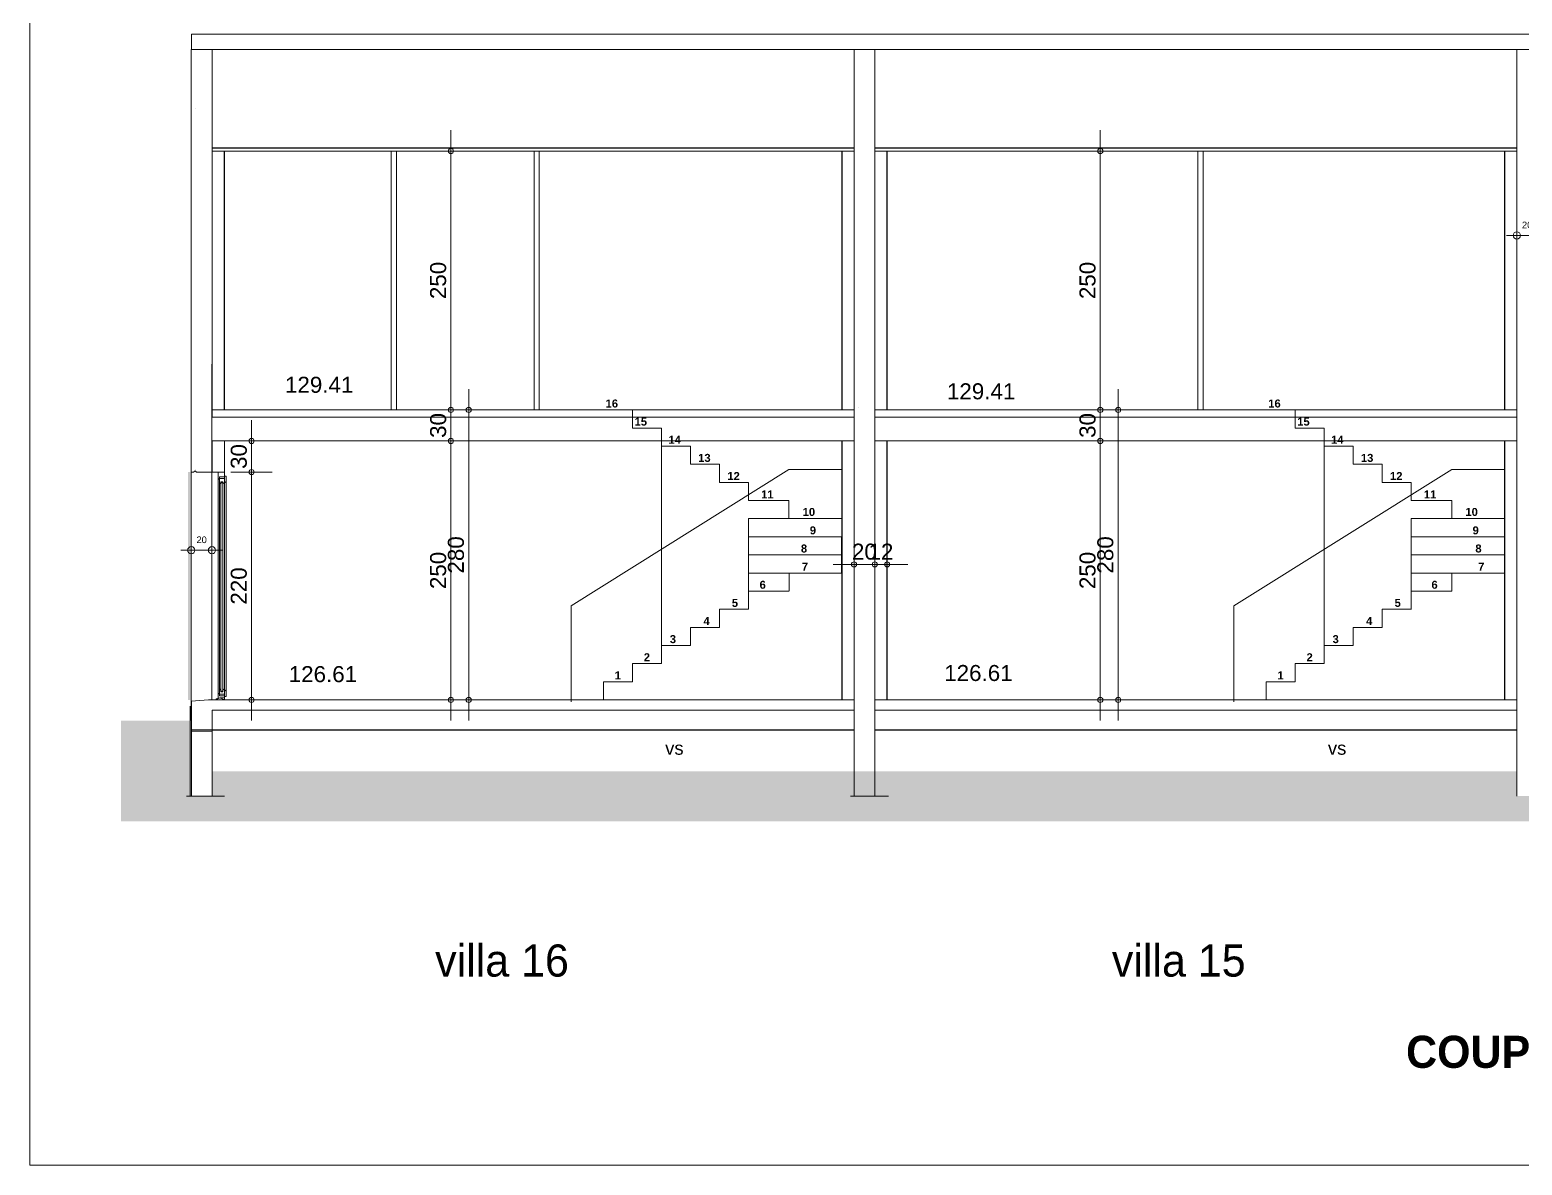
# Model space of a CAD drawing. Header units: metres. Extents: x -30.4 to 29.6, y -50.6 to 0.4.
# Drawn here: x -30.4 to -15.99, y -50.63 to -39.67 of the extents above; entities that cross this region are included whole.
import ezdxf
from ezdxf.enums import TextEntityAlignment as Align
from ezdxf.lldxf.tags import DXFTag

# ---------------------------------------------------------------- set-up
doc = ezdxf.new("R2010")
doc.units = ezdxf.units.M
doc.header["$MEASUREMENT"] = 0
for name, color, linetype in [('Calque commun', 7, 'Continuous'), ('Cotations', 7, 'Continuous'), ('Textes', 7, 'Continuous')]:
    doc.layers.add(name, color=color, linetype=linetype)
doc.styles.add('Arial10', font='arial.ttf', dxfattribs={"height": 0.154626})
doc.styles.add('Arial11', font='arial.ttf', dxfattribs={"height": 0.127566})
doc.styles.add('Arial12', font='arialbd.ttf', dxfattribs={"height": 0.077267})
doc.styles.add('Arial13', font='arial.ttf', dxfattribs={"height": 0.064})
doc.styles.add('Arial14', font='arial.ttf', dxfattribs={"height": 0.154626})
doc.styles.add('Century Gothic12', font='GOTHIC.TTF', dxfattribs={"height": 0.310302})
doc.styles.add('Century Gothic3', font='GOTHICB.TTF', dxfattribs={"height": 0.31023})
tags = doc.linetypes.add('HIDDEN', pattern=[0.375, 0.25, -0.125]).pattern_tags.tags
tags[6:7] = [DXFTag(74, 4), DXFTag(75, 0), DXFTag(340, '0'), DXFTag(46, 1.0), DXFTag(50, 0.0), DXFTag(44, 0.0), DXFTag(45, 0.0)]
tags[4:5] = [DXFTag(74, 4), DXFTag(75, 0), DXFTag(340, '0'), DXFTag(46, 1.0), DXFTag(50, 0.0), DXFTag(44, 0.0), DXFTag(45, 0.0)]
tags = doc.linetypes.add('HIDDENX2', pattern=[0.75, 0.5, -0.25]).pattern_tags.tags
tags[6:7] = [DXFTag(74, 4), DXFTag(75, 0), DXFTag(340, '0'), DXFTag(46, 1.0), DXFTag(50, 0.0), DXFTag(44, 0.0), DXFTag(45, 0.0)]
tags[4:5] = [DXFTag(74, 4), DXFTag(75, 0), DXFTag(340, '0'), DXFTag(46, 1.0), DXFTag(50, 0.0), DXFTag(44, 0.0), DXFTag(45, 0.0)]

# ---------------------------------------------------------------- blocks, each defined once
blk = doc.blocks.new('new321')
at = {"layer": 'Cotations', "color": 14, "linetype": 'Continuous', "lineweight": 9}
blk.add_arc((0, 0), 0.5, 0, 359.9994, dxfattribs=at)
blk = doc.blocks.new('new322')
at = {"layer": 'Cotations', "color": 14, "linetype": 'Continuous', "lineweight": 9}
blk.add_arc((0, 0), 0.5, 0, 359.9994, dxfattribs=at)
blk = doc.blocks.new('DimLine42252')
at = {"layer": 'Cotations', "color": 14, "linetype": 'Continuous', "lineweight": 9}
for p, q in [((-20.061, -40.835), (-20.061, -40.635)), ((-19.861, -40.835), (-20.261, -40.835)), ((-20.061, -43.335), (-20.061, -40.835)), ((-19.861, -43.335), (-20.261, -43.335)), ((-20.061, -43.335), (-20.061, -43.535))]:
    blk.add_line(p, q, dxfattribs=at)
at = {"layer": 'Cotations', "color": 14, "linetype": 'Continuous', "lineweight": 9, "xscale": 0.05000000074505806, "yscale": 0.05000000074505806, "zscale": 0.05000000074505806}
for name, p, rotation in [('new322', (-20.061, -40.835), -90.00000000000001), ('new321', (-20.061, -43.335), 90)]:
    blk.add_blockref(name, p, dxfattribs=dict(at, rotation=rotation))
at = {"layer": 'Cotations', "color": 7, "linetype": 'Continuous', "lineweight": 9, "style": 'Arial10'}
blk.add_text('250', height=0.1546, rotation=90, dxfattribs=at).set_placement((-20.061, -42.085), align=Align.BOTTOM_CENTER)
blk = doc.blocks.new('new323')
at = {"layer": 'Cotations', "color": 14, "linetype": 'Continuous', "lineweight": 9}
blk.add_arc((0, 0), 0.5, 0, 359.9994, dxfattribs=at)
blk = doc.blocks.new('new324')
at = {"layer": 'Cotations', "color": 14, "linetype": 'Continuous', "lineweight": 9}
blk.add_arc((0, 0), 0.5, 0, 359.9994, dxfattribs=at)
blk = doc.blocks.new('DimLine42258')
at = {"layer": 'Cotations', "color": 14, "linetype": 'Continuous', "lineweight": 9}
for p, q in [((-20.061, -43.335), (-20.061, -43.135)), ((-19.861, -43.335), (-20.261, -43.335)), ((-20.061, -43.635), (-20.061, -43.335)), ((-19.861, -43.635), (-20.261, -43.635)), ((-20.061, -43.635), (-20.061, -43.835))]:
    blk.add_line(p, q, dxfattribs=at)
at = {"layer": 'Cotations', "color": 14, "linetype": 'Continuous', "lineweight": 9, "xscale": 0.05000000074505806, "yscale": 0.05000000074505806, "zscale": 0.05000000074505806}
for name, p, rotation in [('new324', (-20.061, -43.335), -90.00000000000001), ('new323', (-20.061, -43.635), 90)]:
    blk.add_blockref(name, p, dxfattribs=dict(at, rotation=rotation))
at = {"layer": 'Cotations', "color": 7, "linetype": 'Continuous', "lineweight": 9, "style": 'Arial10'}
blk.add_text('30', height=0.1546, rotation=90, dxfattribs=at).set_placement((-20.061, -43.485), align=Align.BOTTOM_CENTER)
blk = doc.blocks.new('new325')
at = {"layer": 'Cotations', "color": 14, "linetype": 'Continuous', "lineweight": 9}
blk.add_arc((0, 0), 0.5, 0, 359.9994, dxfattribs=at)
blk = doc.blocks.new('new326')
at = {"layer": 'Cotations', "color": 14, "linetype": 'Continuous', "lineweight": 9}
blk.add_arc((0, 0), 0.5, 0, 359.9994, dxfattribs=at)
blk = doc.blocks.new('DimLine42264')
at = {"layer": 'Cotations', "color": 14, "linetype": 'Continuous', "lineweight": 9}
for p, q in [((-20.061, -43.635), (-20.061, -43.435)), ((-19.861, -43.635), (-20.261, -43.635)), ((-20.061, -46.135), (-20.061, -43.635)), ((-19.861, -46.135), (-20.261, -46.135)), ((-20.061, -46.135), (-20.061, -46.335))]:
    blk.add_line(p, q, dxfattribs=at)
at = {"layer": 'Cotations', "color": 14, "linetype": 'Continuous', "lineweight": 9, "xscale": 0.05000000074505806, "yscale": 0.05000000074505806, "zscale": 0.05000000074505806}
for name, p, rotation in [('new326', (-20.061, -43.635), -90.00000000000001), ('new325', (-20.061, -46.135), 90)]:
    blk.add_blockref(name, p, dxfattribs=dict(at, rotation=rotation))
at = {"layer": 'Cotations', "color": 7, "linetype": 'Continuous', "lineweight": 9, "style": 'Arial10'}
blk.add_text('250', height=0.1546, rotation=90, dxfattribs=at).set_placement((-20.061, -44.885), align=Align.BOTTOM_CENTER)
blk = doc.blocks.new('new327')
at = {"layer": 'Cotations', "color": 14, "linetype": 'Continuous', "lineweight": 9}
blk.add_arc((0, 0), 0.5, 0, 359.9994, dxfattribs=at)
blk = doc.blocks.new('new328')
at = {"layer": 'Cotations', "color": 14, "linetype": 'Continuous', "lineweight": 9}
blk.add_arc((0, 0), 0.5, 0, 359.9994, dxfattribs=at)
blk = doc.blocks.new('DimLine42270')
at = {"layer": 'Cotations', "color": 14, "linetype": 'Continuous', "lineweight": 9}
for p, q in [((-22.239, -44.627), (-22.239, -45.027)), ((-22.119, -44.627), (-22.119, -45.027)), ((-22.239, -44.827), (-22.439, -44.827)), ((-22.239, -44.827), (-22.119, -44.827)), ((-22.119, -44.827), (-21.919, -44.827))]:
    blk.add_line(p, q, dxfattribs=at)
at = {"layer": 'Cotations', "color": 14, "linetype": 'Continuous', "lineweight": 9, "xscale": 0.05000000074505806, "yscale": 0.05000000074505806, "zscale": 0.05000000074505806}
blk.add_blockref('new327', (-22.239, -44.827), dxfattribs=at)
at = {"layer": 'Cotations', "color": 14, "linetype": 'Continuous', "lineweight": 9, "xscale": 0.05000000074505806, "yscale": 0.05000000074505806, "zscale": 0.05000000074505806, "rotation": 180}
blk.add_blockref('new328', (-22.119, -44.827), dxfattribs=at)
at = {"layer": 'Cotations', "color": 7, "linetype": 'Continuous', "lineweight": 9, "style": 'Arial10'}
blk.add_text('12', height=0.1546, dxfattribs=at).set_placement((-22.179, -44.827), align=Align.BOTTOM_CENTER)
blk = doc.blocks.new('new329')
at = {"layer": 'Cotations', "color": 14, "linetype": 'Continuous', "lineweight": 9}
blk.add_arc((0, 0), 0.5, 0, 359.9994, dxfattribs=at)
blk = doc.blocks.new('new330')
at = {"layer": 'Cotations', "color": 14, "linetype": 'Continuous', "lineweight": 9}
blk.add_arc((0, 0), 0.5, 0, 359.9994, dxfattribs=at)
blk = doc.blocks.new('DimLine42276')
at = {"layer": 'Cotations', "color": 14, "linetype": 'Continuous', "lineweight": 9}
for p, q in [((-22.439, -44.627), (-22.439, -45.027)), ((-22.239, -44.627), (-22.239, -45.027)), ((-22.439, -44.827), (-22.639, -44.827)), ((-22.439, -44.827), (-22.239, -44.827)), ((-22.239, -44.827), (-22.039, -44.827))]:
    blk.add_line(p, q, dxfattribs=at)
at = {"layer": 'Cotations', "color": 14, "linetype": 'Continuous', "lineweight": 9, "xscale": 0.05000000074505806, "yscale": 0.05000000074505806, "zscale": 0.05000000074505806}
blk.add_blockref('new329', (-22.439, -44.827), dxfattribs=at)
at = {"layer": 'Cotations', "color": 14, "linetype": 'Continuous', "lineweight": 9, "xscale": 0.05000000074505806, "yscale": 0.05000000074505806, "zscale": 0.05000000074505806, "rotation": 180}
blk.add_blockref('new330', (-22.239, -44.827), dxfattribs=at)
at = {"layer": 'Cotations', "color": 7, "linetype": 'Continuous', "lineweight": 9, "style": 'Arial10'}
blk.add_text('20', height=0.1546, dxfattribs=at).set_placement((-22.339, -44.827), align=Align.BOTTOM_CENTER)
blk = doc.blocks.new('new341')
at = {"layer": 'Cotations', "color": 14, "linetype": 'Continuous', "lineweight": 9}
blk.add_arc((0, 0), 0.5, 0, 359.9994, dxfattribs=at)
blk = doc.blocks.new('new342')
at = {"layer": 'Cotations', "color": 14, "linetype": 'Continuous', "lineweight": 9}
blk.add_arc((0, 0), 0.5, 0, 359.9994, dxfattribs=at)
blk = doc.blocks.new('DimLine42346')
at = {"layer": 'Cotations', "color": 14, "linetype": 'Continuous', "lineweight": 9}
for p, q in [((-19.888, -43.335), (-19.888, -43.135)), ((-19.688, -43.335), (-20.088, -43.335)), ((-19.888, -46.135), (-19.888, -43.335)), ((-19.688, -46.135), (-20.088, -46.135)), ((-19.888, -46.135), (-19.888, -46.335))]:
    blk.add_line(p, q, dxfattribs=at)
at = {"layer": 'Cotations', "color": 14, "linetype": 'Continuous', "lineweight": 9, "xscale": 0.05000000074505806, "yscale": 0.05000000074505806, "zscale": 0.05000000074505806}
for name, p, rotation in [('new342', (-19.888, -43.335), -90.00000000000001), ('new341', (-19.888, -46.135), 90)]:
    blk.add_blockref(name, p, dxfattribs=dict(at, rotation=rotation))
at = {"layer": 'Cotations', "color": 7, "linetype": 'Continuous', "lineweight": 9, "style": 'Arial10'}
blk.add_text('280', height=0.1546, rotation=90, dxfattribs=at).set_placement((-19.889, -44.735), align=Align.BOTTOM_CENTER)
blk = doc.blocks.new('new349')
at = {"layer": 'Cotations', "color": 14, "linetype": 'Continuous', "lineweight": 9}
blk.add_arc((0, 0), 0.5, 0, 359.9994, dxfattribs=at)
blk = doc.blocks.new('new350')
at = {"layer": 'Cotations', "color": 14, "linetype": 'Continuous', "lineweight": 9}
blk.add_arc((0, 0), 0.5, 0, 359.9994, dxfattribs=at)
blk = doc.blocks.new('DimLine42966')
at = {"layer": 'Cotations', "color": 14, "linetype": 'Continuous', "lineweight": 9}
for p, q in [((-26.332, -40.835), (-26.332, -40.635)), ((-26.132, -40.835), (-26.532, -40.835)), ((-26.332, -43.335), (-26.332, -40.835)), ((-26.132, -43.335), (-26.532, -43.335)), ((-26.332, -43.335), (-26.332, -43.535))]:
    blk.add_line(p, q, dxfattribs=at)
at = {"layer": 'Cotations', "color": 14, "linetype": 'Continuous', "lineweight": 9, "xscale": 0.05000000074505806, "yscale": 0.05000000074505806, "zscale": 0.05000000074505806}
for name, p, rotation in [('new350', (-26.332, -40.835), -90.00000000000001), ('new349', (-26.332, -43.335), 90)]:
    blk.add_blockref(name, p, dxfattribs=dict(at, rotation=rotation))
at = {"layer": 'Cotations', "color": 7, "linetype": 'Continuous', "lineweight": 9, "style": 'Arial10'}
blk.add_text('250', height=0.1546, rotation=90, dxfattribs=at).set_placement((-26.332, -42.085), align=Align.BOTTOM_CENTER)
blk = doc.blocks.new('new351')
at = {"layer": 'Cotations', "color": 14, "linetype": 'Continuous', "lineweight": 9}
blk.add_arc((0, 0), 0.5, 0, 359.9994, dxfattribs=at)
blk = doc.blocks.new('new352')
at = {"layer": 'Cotations', "color": 14, "linetype": 'Continuous', "lineweight": 9}
blk.add_arc((0, 0), 0.5, 0, 359.9994, dxfattribs=at)
blk = doc.blocks.new('DimLine42972')
at = {"layer": 'Cotations', "color": 14, "linetype": 'Continuous', "lineweight": 9}
for p, q in [((-26.332, -43.335), (-26.332, -43.135)), ((-26.132, -43.335), (-26.532, -43.335)), ((-26.332, -43.635), (-26.332, -43.335)), ((-26.132, -43.635), (-26.532, -43.635)), ((-26.332, -43.635), (-26.332, -43.835))]:
    blk.add_line(p, q, dxfattribs=at)
at = {"layer": 'Cotations', "color": 14, "linetype": 'Continuous', "lineweight": 9, "xscale": 0.05000000074505806, "yscale": 0.05000000074505806, "zscale": 0.05000000074505806}
for name, p, rotation in [('new352', (-26.332, -43.335), -90.00000000000001), ('new351', (-26.332, -43.635), 90)]:
    blk.add_blockref(name, p, dxfattribs=dict(at, rotation=rotation))
at = {"layer": 'Cotations', "color": 7, "linetype": 'Continuous', "lineweight": 9, "style": 'Arial10'}
blk.add_text('30', height=0.1546, rotation=90, dxfattribs=at).set_placement((-26.332, -43.485), align=Align.BOTTOM_CENTER)
blk = doc.blocks.new('new353')
at = {"layer": 'Cotations', "color": 14, "linetype": 'Continuous', "lineweight": 9}
blk.add_arc((0, 0), 0.5, 0, 359.9994, dxfattribs=at)
blk = doc.blocks.new('new354')
at = {"layer": 'Cotations', "color": 14, "linetype": 'Continuous', "lineweight": 9}
blk.add_arc((0, 0), 0.5, 0, 359.9994, dxfattribs=at)
blk = doc.blocks.new('DimLine42978')
at = {"layer": 'Cotations', "color": 14, "linetype": 'Continuous', "lineweight": 9}
for p, q in [((-26.332, -43.635), (-26.332, -43.435)), ((-26.132, -43.635), (-26.532, -43.635)), ((-26.332, -46.135), (-26.332, -43.635)), ((-26.132, -46.135), (-26.532, -46.135)), ((-26.332, -46.135), (-26.332, -46.335))]:
    blk.add_line(p, q, dxfattribs=at)
at = {"layer": 'Cotations', "color": 14, "linetype": 'Continuous', "lineweight": 9, "xscale": 0.05000000074505806, "yscale": 0.05000000074505806, "zscale": 0.05000000074505806}
for name, p, rotation in [('new354', (-26.332, -43.635), -90.00000000000001), ('new353', (-26.332, -46.135), 90)]:
    blk.add_blockref(name, p, dxfattribs=dict(at, rotation=rotation))
at = {"layer": 'Cotations', "color": 7, "linetype": 'Continuous', "lineweight": 9, "style": 'Arial10'}
blk.add_text('250', height=0.1546, rotation=90, dxfattribs=at).set_placement((-26.332, -44.885), align=Align.BOTTOM_CENTER)
blk = doc.blocks.new('new355')
at = {"layer": 'Cotations', "color": 14, "linetype": 'Continuous', "lineweight": 9}
blk.add_arc((0, 0), 0.5, 0, 359.9994, dxfattribs=at)
blk = doc.blocks.new('new356')
at = {"layer": 'Cotations', "color": 14, "linetype": 'Continuous', "lineweight": 9}
blk.add_arc((0, 0), 0.5, 0, 359.9994, dxfattribs=at)
blk = doc.blocks.new('DimLine43018')
at = {"layer": 'Cotations', "color": 14, "linetype": 'Continuous', "lineweight": 9}
for p, q in [((-26.16, -43.335), (-26.16, -43.135)), ((-25.96, -43.335), (-26.36, -43.335)), ((-26.16, -46.135), (-26.16, -43.335)), ((-25.96, -46.135), (-26.36, -46.135)), ((-26.16, -46.135), (-26.16, -46.335))]:
    blk.add_line(p, q, dxfattribs=at)
at = {"layer": 'Cotations', "color": 14, "linetype": 'Continuous', "lineweight": 9, "xscale": 0.05000000074505806, "yscale": 0.05000000074505806, "zscale": 0.05000000074505806}
for name, p, rotation in [('new356', (-26.16, -43.335), -90.00000000000001), ('new355', (-26.16, -46.135), 90)]:
    blk.add_blockref(name, p, dxfattribs=dict(at, rotation=rotation))
at = {"layer": 'Cotations', "color": 7, "linetype": 'Continuous', "lineweight": 9, "style": 'Arial10'}
blk.add_text('280', height=0.1546, rotation=90, dxfattribs=at).set_placement((-26.16, -44.735), align=Align.BOTTOM_CENTER)
blk = doc.blocks.new('new361')
at = {"layer": 'Cotations', "color": 14, "linetype": 'Continuous', "lineweight": 9}
blk.add_arc((0, 0), 0.5, 0, 359.9994, dxfattribs=at)
blk = doc.blocks.new('new362')
at = {"layer": 'Cotations', "color": 14, "linetype": 'Continuous', "lineweight": 9}
blk.add_arc((0, 0), 0.5, 0, 359.9994, dxfattribs=at)
blk = doc.blocks.new('DimLine43384')
at = {"layer": 'Cotations', "color": 14, "linetype": 'Continuous', "lineweight": 9}
for p, q in [((-28.257, -43.935), (-28.257, -43.735)), ((-28.457, -43.935), (-28.057, -43.935)), ((-28.257, -46.135), (-28.257, -43.935)), ((-28.457, -46.135), (-28.057, -46.135)), ((-28.257, -46.135), (-28.257, -46.335))]:
    blk.add_line(p, q, dxfattribs=at)
at = {"layer": 'Cotations', "color": 14, "linetype": 'Continuous', "lineweight": 9, "xscale": 0.05000000074505806, "yscale": 0.05000000074505806, "zscale": 0.05000000074505806}
for name, p, rotation in [('new362', (-28.257, -43.935), -90.00000000000001), ('new361', (-28.257, -46.135), 90)]:
    blk.add_blockref(name, p, dxfattribs=dict(at, rotation=rotation))
at = {"layer": 'Cotations', "color": 7, "linetype": 'Continuous', "lineweight": 9, "style": 'Arial10'}
blk.add_text('220', height=0.1546, rotation=90, dxfattribs=at).set_placement((-28.257, -45.035), align=Align.BOTTOM_CENTER)
blk = doc.blocks.new('new363')
at = {"layer": 'Cotations', "color": 14, "linetype": 'Continuous', "lineweight": 9}
blk.add_arc((0, 0), 0.5, 0, 359.9994, dxfattribs=at)
blk = doc.blocks.new('new364')
at = {"layer": 'Cotations', "color": 14, "linetype": 'Continuous', "lineweight": 9}
blk.add_arc((0, 0), 0.5, 0, 359.9994, dxfattribs=at)
blk = doc.blocks.new('DimLine43390')
at = {"layer": 'Cotations', "color": 14, "linetype": 'Continuous', "lineweight": 9}
for p, q in [((-28.257, -43.635), (-28.257, -43.435)), ((-28.457, -43.635), (-28.057, -43.635)), ((-28.257, -43.935), (-28.257, -43.635)), ((-28.457, -43.935), (-28.057, -43.935)), ((-28.257, -43.935), (-28.257, -44.135))]:
    blk.add_line(p, q, dxfattribs=at)
at = {"layer": 'Cotations', "color": 14, "linetype": 'Continuous', "lineweight": 9, "extrusion": (0, 0, -1), "xscale": -0.05000000074505806, "yscale": -0.05000000074505806, "zscale": -0.05000000074505806}
for name, p, rotation in [('new364', (28.257, -43.635), 89.99999999999999), ('new363', (28.257, -43.935), -90.00000000000001)]:
    blk.add_blockref(name, p, dxfattribs=dict(at, rotation=rotation))
at = {"layer": 'Cotations', "color": 7, "linetype": 'Continuous', "lineweight": 9, "style": 'Arial10'}
blk.add_text('30', height=0.1546, rotation=90, dxfattribs=at).set_placement((-28.257, -43.785), align=Align.BOTTOM_CENTER)
blk = doc.blocks.new('new365')
at = {"layer": 'Calque commun', "color": 5, "linetype": 'Continuous', "lineweight": 9}
blk.add_arc((0, 0), 0.5, 0, 359.9994, dxfattribs=at)
blk = doc.blocks.new('new366')
at = {"layer": 'Calque commun', "color": 5, "linetype": 'Continuous', "lineweight": 9}
blk.add_arc((0, 0), 0.5, 0, 359.9994, dxfattribs=at)
blk = doc.blocks.new('DimLine43408')
at = {"layer": 'Calque commun', "color": 5, "linetype": 'Continuous', "lineweight": 9}
for p, q in [((-28.839, -44.59), (-28.839, -44.79)), ((-28.639, -44.59), (-28.639, -44.79)), ((-28.839, -44.69), (-28.939, -44.69)), ((-28.839, -44.69), (-28.639, -44.69)), ((-28.639, -44.69), (-28.539, -44.69))]:
    blk.add_line(p, q, dxfattribs=at)
at = {"layer": 'Calque commun', "color": 5, "linetype": 'Continuous', "lineweight": 9, "xscale": 0.07000000029802322, "yscale": 0.07000000029802322, "zscale": 0.07000000029802322}
for name, p in [('new365', (-28.839, -44.69)), ('new366', (-28.639, -44.69))]:
    blk.add_blockref(name, p, dxfattribs=at)
at = {"layer": 'Calque commun', "color": 170, "linetype": 'Continuous', "lineweight": 9, "style": 'Arial13'}
blk.add_text('20', height=0.064, dxfattribs=at).set_placement((-28.739, -44.64), align=Align.BOTTOM_CENTER)
blk = doc.blocks.new('new375')
at = {"layer": 'Calque commun', "color": 5, "linetype": 'Continuous', "lineweight": 9}
blk.add_arc((0, 0), 0.5, 0, 359.9994, dxfattribs=at)
blk = doc.blocks.new('new376')
at = {"layer": 'Calque commun', "color": 5, "linetype": 'Continuous', "lineweight": 9}
blk.add_arc((0, 0), 0.5, 0, 359.9994, dxfattribs=at)
blk = doc.blocks.new('DimLine43562')
at = {"layer": 'Calque commun', "color": 5, "linetype": 'Continuous', "lineweight": 9}
for p, q in [((-16.039, -41.55), (-16.039, -41.75)), ((-15.839, -41.55), (-15.839, -41.75)), ((-16.039, -41.65), (-16.139, -41.65)), ((-16.039, -41.65), (-15.839, -41.65)), ((-15.839, -41.65), (-15.739, -41.65))]:
    blk.add_line(p, q, dxfattribs=at)
at = {"layer": 'Calque commun', "color": 5, "linetype": 'Continuous', "lineweight": 9, "xscale": 0.07000000029802322, "yscale": 0.07000000029802322, "zscale": 0.07000000029802322}
for name, p in [('new375', (-16.039, -41.65)), ('new376', (-15.839, -41.65))]:
    blk.add_blockref(name, p, dxfattribs=at)
at = {"layer": 'Calque commun', "color": 170, "linetype": 'Continuous', "lineweight": 9, "style": 'Arial13'}
blk.add_text('20', height=0.064, dxfattribs=at).set_placement((-15.939, -41.6), align=Align.BOTTOM_CENTER)

msp = doc.modelspace()

# ---------------------------------------------------------------- hatches: boundary and pattern name
at = {"layer": 'Calque commun', "linetype": 'Continuous', "lineweight": 18}
msp.add_hatch(color=9, dxfattribs=at).paths.add_polyline_path([(-0.32, -47.308), (-0.32, -46.095), (-2.819, -46.095), (-2.819, -46.585), (-2.819, -46.585), (-2.819, -46.824), (-3.019, -46.824), (-3.019, -46.585), (-9.219, -46.585), (-9.219, -46.824), (-9.419, -46.824), (-9.419, -46.585), (-15.619, -46.585), (-15.619, -46.6), (-15.619, -47.064), (-15.736, -47.064), (-16.039, -47.064), (-16.039, -46.825), (-16.299, -46.825), (-28.638, -46.825), (-28.638, -47.064), (-28.839, -47.064), (-28.839, -46.335), (-29.518, -46.335), (-29.518, -47.308)])

# ---------------------------------------------------------------- linework, layer by layer
at = {"layer": 'Calque commun', "color": 7, "linetype": 'Continuous', "lineweight": 18}
for p, q in [((-28.839, -39.854), (-28.839, -43.935)), ((-28.638, -40.8), (-28.638, -39.854)), ((-22.438, -39.854), (-22.438, -43.405)), ((-22.239, -40.8), (-22.239, -39.854)), ((-16.039, -47.064), (-16.039, -39.854)), ((-28.638, -43.335), (-28.638, -40.8)), ((-22.438, -40.805), (-28.638, -40.805)), ((-28.638, -40.835), (-28.638, -40.805)), ((-22.438, -40.835), (-28.638, -40.835)), ((-28.638, -43.335), (-28.638, -40.908)), ((-28.518, -43.335), (-28.518, -40.835)), ((-22.558, -43.335), (-22.558, -40.835)), ((-22.438, -40.835), (-22.438, -40.805)), ((-22.239, -43.335), (-22.239, -40.8)), ((-16.039, -40.805), (-22.239, -40.805)), ((-22.239, -40.835), (-22.239, -40.805)), ((-16.039, -40.835), (-22.239, -40.835)), ((-22.239, -43.335), (-22.239, -40.908)), ((-22.119, -43.335), (-22.119, -40.835)), ((-16.159, -43.335), (-16.159, -40.835)), ((-16.039, -40.835), (-16.039, -40.805)), ((-28.639, -43.935), (-28.639, -42.894)), ((-28.638, -43.285), (-28.638, -43.405)), ((-22.239, -43.285), (-22.239, -43.405)), ((-22.438, -43.405), (-28.638, -43.405)), ((-22.438, -43.405), (-22.438, -43.635)), ((-16.039, -43.405), (-22.239, -43.405)), ((-22.239, -43.405), (-22.239, -43.635)), ((-28.638, -43.635), (-22.438, -43.635)), ((-28.519, -43.935), (-28.519, -43.635)), ((-26.152, -43.635), (-22.909, -43.635)), ((-22.558, -46.135), (-22.558, -43.635)), ((-22.438, -43.635), (-22.438, -46.146)), ((-22.239, -43.635), (-16.039, -43.635)), ((-22.239, -43.635), (-22.239, -46.235)), ((-22.119, -46.135), (-22.119, -43.635)), ((-19.753, -43.635), (-16.509, -43.635)), ((-16.159, -46.135), (-16.159, -43.635)), ((-28.839, -43.831), (-28.839, -43.935)), ((-28.817, -43.935), (-28.839, -43.935)), ((-28.802, -43.924), (-28.817, -43.935)), ((-28.787, -43.935), (-28.802, -43.924)), ((-28.787, -43.935), (-28.639, -43.935)), ((-28.673, -46.135), (-28.839, -46.146)), ((-28.839, -46.335), (-28.839, -46.146)), ((-28.838, -46.146), (-28.838, -46.235)), ((-28.838, -47.064), (-28.838, -46.185)), ((-28.838, -47.064), (-28.838, -46.235)), ((-22.438, -46.135), (-28.673, -46.135)), ((-22.438, -46.235), (-28.638, -46.235)), ((-28.638, -46.425), (-28.638, -46.235)), ((-28.538, -46.235), (-28.538, -46.235)), ((-28.538, -46.235), (-28.538, -46.235)), ((-28.538, -46.235), (-28.538, -46.235)), ((-28.538, -46.235), (-28.538, -46.235)), ((-22.439, -46.146), (-22.439, -46.235)), ((-22.439, -47.064), (-22.439, -46.185)), ((-22.439, -47.064), (-22.439, -46.235)), ((-16.039, -46.135), (-22.239, -46.135)), ((-16.039, -46.235), (-22.239, -46.235)), ((-22.239, -46.425), (-22.239, -46.235)), ((-22.139, -46.235), (-22.139, -46.235)), ((-22.139, -46.235), (-22.139, -46.235)), ((-22.139, -46.235), (-22.139, -46.235)), ((-22.139, -46.235), (-22.139, -46.235)), ((-28.838, -46.425), (-22.438, -46.425)), ((-28.638, -46.436), (-28.838, -46.436)), ((-28.638, -46.425), (-28.638, -47.064)), ((-28.638, -46.445), (-28.638, -47.064)), ((-22.438, -46.425), (-22.439, -46.425)), ((-22.239, -46.425), (-22.239, -47.064)), ((-16.039, -46.425), (-22.239, -46.425)), ((-22.239, -46.445), (-22.239, -47.064))]:
    msp.add_line(p, q, dxfattribs=at)
at = {"layer": 'Calque commun', "color": 7, "linetype": 'Continuous', "lineweight": 9}
for p, q in [((-28.799, -40.422), (-28.799, -40.422)), ((-28.518, -40.835), (-28.518, -43.335)), ((-22.558, -40.835), (-22.558, -43.335)), ((-22.119, -40.835), (-22.119, -43.335)), ((-16.159, -40.835), (-16.159, -43.335)), ((-28.642, -43.335), (-28.518, -43.335)), ((-28.518, -43.335), (-28.638, -43.335)), ((-28.518, -43.335), (-28.638, -43.335)), ((-22.558, -43.335), (-22.438, -43.335)), ((-22.558, -43.335), (-22.438, -43.335)), ((-22.435, -43.335), (-22.558, -43.335)), ((-22.4, -43.315), (-22.4, -43.315)), ((-22.242, -43.335), (-22.119, -43.335)), ((-22.119, -43.335), (-22.239, -43.335)), ((-22.119, -43.335), (-22.239, -43.335)), ((-16.159, -43.335), (-16.039, -43.335)), ((-16.159, -43.335), (-16.039, -43.335)), ((-16.035, -43.335), (-16.159, -43.335)), ((-28.519, -43.635), (-28.519, -43.935)), ((-28.518, -43.635), (-28.518, -46.135)), ((-22.558, -43.635), (-22.558, -46.135)), ((-22.119, -43.635), (-22.119, -46.135)), ((-16.159, -43.635), (-16.159, -46.135)), ((-28.839, -43.935), (-28.839, -46.19)), ((-28.8, -43.915), (-28.8, -43.915)), ((-28.642, -43.935), (-28.519, -43.935)), ((-28.519, -43.935), (-28.639, -43.935)), ((-28.519, -43.935), (-28.639, -43.935)), ((-28.639, -43.935), (-28.639, -46.132)), ((-28.58, -43.935), (-28.58, -46.12)), ((-28.519, -43.982), (-28.519, -43.935)), ((-28.58, -43.982), (-28.58, -43.997)), ((-28.58, -43.997), (-28.565, -44.007)), ((-28.565, -43.997), (-28.565, -43.982)), ((-28.565, -43.982), (-28.519, -43.982)), ((-28.565, -44.007), (-28.565, -43.997)), ((-28.519, -43.997), (-28.565, -43.997)), ((-28.565, -43.997), (-28.565, -44.038)), ((-28.565, -44.038), (-28.553, -44.049)), ((-28.565, -44.038), (-28.565, -46.04)), ((-28.553, -44.038), (-28.553, -44.03)), ((-28.553, -44.03), (-28.533, -44.03)), ((-28.553, -44.03), (-28.553, -46.058)), ((-28.553, -44.049), (-28.553, -44.038)), ((-28.553, -44.038), (-28.533, -44.038)), ((-28.533, -44.049), (-28.502, -44.025)), ((-28.533, -44.03), (-28.533, -44.049)), ((-28.533, -44.03), (-28.533, -46.058)), ((-28.502, -43.975), (-28.519, -43.975)), ((-28.519, -43.975), (-28.519, -43.997)), ((-28.502, -44.025), (-28.502, -43.975)), ((-28.502, -44.025), (-28.502, -46.052)), ((-28.58, -46.08), (-28.565, -46.07)), ((-28.565, -46.04), (-28.553, -46.028)), ((-28.565, -46.08), (-28.565, -46.04)), ((-28.565, -46.095), (-28.565, -46.068)), ((-28.565, -46.08), (-28.565, -46.095)), ((-28.519, -46.08), (-28.565, -46.08)), ((-28.519, -46.095), (-28.565, -46.095)), ((-28.565, -46.095), (-28.519, -46.095)), ((-28.553, -46.052), (-28.533, -46.052)), ((-28.553, -46.058), (-28.533, -46.058)), ((-28.533, -46.028), (-28.502, -46.052)), ((-28.519, -46.135), (-28.519, -46.08)), ((-28.502, -46.102), (-28.519, -46.102)), ((-28.502, -46.052), (-28.502, -46.102)), ((-28.642, -46.135), (-28.518, -46.135)), ((-28.518, -46.135), (-28.638, -46.135)), ((-28.518, -46.135), (-28.638, -46.135)), ((-22.558, -46.135), (-22.438, -46.135)), ((-22.558, -46.135), (-22.438, -46.135)), ((-22.435, -46.135), (-22.558, -46.135)), ((-22.242, -46.135), (-22.119, -46.135)), ((-22.119, -46.135), (-22.239, -46.135)), ((-22.119, -46.135), (-22.239, -46.135)), ((-16.159, -46.135), (-16.039, -46.135)), ((-16.159, -46.135), (-16.039, -46.135)), ((-16.035, -46.135), (-16.159, -46.135))]:
    msp.add_line(p, q, dxfattribs=at)
at = {"layer": 'Calque commun', "color": 5, "linetype": 'ByBlock', "lineweight": -2}
for p, q in [((-28.638, -40.805), (-22.438, -40.805)), ((-22.239, -40.805), (-16.039, -40.805))]:
    msp.add_line(p, q, dxfattribs=at)
at = {"layer": 'Calque commun', "color": 3, "linetype": 'ByBlock', "lineweight": -2}
for p, q in [((-28.518, -43.335), (-28.518, -40.835)), ((-22.558, -40.835), (-22.558, -43.335)), ((-22.119, -43.335), (-22.119, -40.835)), ((-16.159, -40.835), (-16.159, -43.335)), ((-28.639, -43.635), (-28.639, -43.935)), ((-22.558, -43.635), (-22.558, -46.135)), ((-22.119, -46.135), (-22.119, -43.635)), ((-16.159, -43.635), (-16.159, -46.135)), ((-28.638, -46.425), (-22.438, -46.425)), ((-22.239, -46.425), (-16.039, -46.425))]:
    msp.add_line(p, q, dxfattribs=at)
at = {"layer": 'Calque commun', "color": 15, "linetype": 'Continuous', "lineweight": 18}
for p, q in [((-26.908, -40.835), (-26.908, -43.335)), ((-26.908, -40.835), (-26.858, -40.835)), ((-26.858, -40.835), (-26.858, -43.335)), ((-25.528, -40.835), (-25.528, -43.335)), ((-25.528, -40.835), (-25.478, -40.835)), ((-25.478, -40.835), (-25.478, -43.335)), ((-19.119, -40.835), (-19.119, -43.335)), ((-19.119, -40.835), (-19.069, -40.835)), ((-19.069, -40.835), (-19.069, -43.335)), ((-26.908, -43.335), (-26.858, -43.335)), ((-25.528, -43.335), (-25.478, -43.335)), ((-19.119, -43.335), (-19.069, -43.335))]:
    msp.add_line(p, q, dxfattribs=at)
at = {"layer": 'Calque commun', "color": 20, "linetype": 'Continuous', "lineweight": 9}
for p, q in [((-26.328, -43.635), (-26.332, -43.635)), ((-24.298, -45.785), (-24.298, -43.635)), ((-20.061, -43.635), (-20.065, -43.635)), ((-20.061, -45.085), (-20.061, -43.635)), ((-17.899, -45.785), (-17.899, -43.635)), ((-23.458, -45.085), (-23.46, -45.085)), ((-17.059, -45.085), (-17.061, -45.085))]:
    msp.add_line(p, q, dxfattribs=at)
at = {"layer": 'Calque commun', "color": 7, "linetype": 'HIDDEN', "lineweight": 18}
msp.add_line((-28.851, -46.197), (-28.851, -47.064), dxfattribs=at)
at = {"layer": 'Calque commun', "color": 7, "linetype": 'HIDDENX2', "lineweight": 18}
for p, q in [((-28.519, -47.064), (-28.886, -47.064)), ((-22.106, -47.064), (-22.473, -47.064))]:
    msp.add_line(p, q, dxfattribs=at)
at = {"layer": 'Calque commun', "color": 20, "linetype": 'Continuous', "lineweight": 9}
for points in [[(-24.578, -43.51, 0), (-24.578, -43.335, 0), (-24.858, -43.335, 0)], [(-18.179, -43.51, 0), (-18.179, -43.335, 0), (-18.459, -43.335, 0)], [(-24.298, -43.685, 0), (-24.298, -43.51, 0), (-24.578, -43.51, 0)], [(-17.899, -43.685, 0), (-17.899, -43.51, 0), (-18.179, -43.51, 0)], [(-24.018, -43.86, 0), (-24.018, -43.685, 0), (-24.298, -43.685, 0)], [(-17.619, -43.86, 0), (-17.619, -43.685, 0), (-17.899, -43.685, 0)], [(-23.738, -44.035, 0), (-23.738, -43.86, 0), (-24.018, -43.86, 0)], [(-17.339, -44.035, 0), (-17.339, -43.86, 0), (-17.619, -43.86, 0)], [(-23.458, -44.21, 0), (-23.458, -44.035, 0), (-23.738, -44.035, 0)], [(-17.059, -44.21, 0), (-17.059, -44.035, 0), (-17.339, -44.035, 0)], [(-23.067, -44.385, 0), (-23.067, -44.21, 0), (-23.458, -44.21, 0)], [(-16.667, -44.385, 0), (-16.667, -44.21, 0), (-17.059, -44.21, 0)], [(-23.065, -45.085, 0), (-23.065, -44.91, 0), (-22.558, -44.91, 0)], [(-16.665, -45.085, 0), (-16.665, -44.91, 0), (-16.159, -44.91, 0)], [(-23.458, -45.26, 0), (-23.458, -45.085, 0), (-23.067, -45.085, 0)], [(-17.059, -45.26, 0), (-17.059, -45.085, 0), (-16.667, -45.085, 0)], [(-23.737, -45.435, 0), (-23.737, -45.26, 0), (-23.457, -45.26, 0)], [(-17.338, -45.435, 0), (-17.338, -45.26, 0), (-17.057, -45.26, 0)], [(-24.018, -45.61, 0), (-24.018, -45.435, 0), (-23.737, -45.435, 0)], [(-17.618, -45.61, 0), (-17.618, -45.435, 0), (-17.338, -45.435, 0)], [(-24.298, -45.785, 0), (-24.298, -45.61, 0), (-24.018, -45.61, 0)], [(-17.898, -45.785, 0), (-17.898, -45.61, 0), (-17.618, -45.61, 0)], [(-24.578, -45.96, 0), (-24.578, -45.785, 0), (-24.298, -45.785, 0)], [(-18.179, -45.96, 0), (-18.179, -45.785, 0), (-17.898, -45.785, 0)], [(-24.859, -46.135, 0), (-24.859, -45.96, 0), (-24.578, -45.96, 0)], [(-18.459, -46.135, 0), (-18.459, -45.96, 0), (-18.179, -45.96, 0)]]:
    msp.add_polyline3d(points, dxfattribs=at)
at = {"layer": 'Calque commun', "color": 7, "linetype": 'Continuous', "lineweight": 9}
msp.add_trace([(-28.848, -46.135), (-28.872, -46.135), (-28.848, -43.935), (-28.872, -43.935)], dxfattribs=at)
at = {"layer": 'Cotations', "color": 20, "linetype": 'Continuous', "lineweight": 9}
for p, q in [((-22.558, -43.91), (-23.067, -43.91)), ((-16.159, -43.91), (-16.667, -43.91)), ((-23.458, -44.91), (-23.458, -45.085)), ((-17.059, -44.91), (-17.059, -45.085)), ((-25.17, -46.135), (-25.17, -45.227)), ((-18.77, -46.135), (-18.77, -45.227))]:
    msp.add_line(p, q, dxfattribs=at)
for points in [[(-23.067, -43.91, 0), (-25.17, -45.227, 0), (-25.17, -46.155, 0)], [(-16.667, -43.91, 0), (-18.77, -45.227, 0), (-18.77, -46.155, 0)]]:
    msp.add_polyline3d(points, dxfattribs=at)

# ---------------------------------------------------------------- block references
at = {"layer": 'Calque commun', "color": 5, "linetype": 'Continuous', "lineweight": 9}
for name in ['DimLine43562', 'DimLine43408']:
    msp.add_blockref(name, (0, 0), dxfattribs=at)
at = {"layer": 'Cotations', "color": 14, "linetype": 'Continuous', "lineweight": 9}
for name in ['DimLine42966', 'DimLine42252', 'DimLine42972', 'DimLine43018', 'DimLine42258', 'DimLine42346', 'DimLine43390', 'DimLine42978', 'DimLine42264', 'DimLine43384', 'DimLine42276', 'DimLine42270']:
    msp.add_blockref(name, (0, 0), dxfattribs=at)

# ---------------------------------------------------------------- texts
at = {"layer": 'Calque commun', "color": 5, "linetype": 'ByBlock', "lineweight": -2, "style": 'Arial12'}
for s, p in [('8', (-22.952, -44.735)), ('8', (-16.439, -44.735)), ('7', (-22.943, -44.91)), ('7', (-16.412, -44.91)), ('6', (-23.351, -45.085)), ('6', (-16.863, -45.085))]:
    msp.add_text(s, height=0.0773, dxfattribs=at).set_placement(p, align=Align.BOTTOM_LEFT)
for s, p in [('5', (-23.559, -45.26)), ('5', (-17.159, -45.26)), ('4', (-23.833, -45.435)), ('4', (-17.434, -45.435)), ('3', (-24.158, -45.61)), ('3', (-17.758, -45.61)), ('2', (-24.409, -45.785)), ('2', (-18.009, -45.785)), ('1', (-24.69, -45.96)), ('1', (-18.29, -45.96))]:
    msp.add_text(s, height=0.0773, dxfattribs=at).set_placement(p, align=Align.BOTTOM_RIGHT)
at = {"layer": 'Cotations', "color": 5, "linetype": 'ByBlock', "lineweight": -2, "style": 'Arial12'}
for s, p in [('16', (-24.718, -43.335)), ('16', (-18.319, -43.335)), ('15', (-24.438, -43.51)), ('15', (-18.039, -43.51)), ('14', (-24.111, -43.685)), ('14', (-17.712, -43.685)), ('13', (-23.824, -43.86)), ('13', (-17.424, -43.86)), ('12', (-23.542, -44.035)), ('12', (-17.143, -44.035)), ('11', (-23.216, -44.213)), ('11', (-16.816, -44.213)), ('10', (-22.815, -44.382)), ('10', (-16.415, -44.382)), ('9', (-22.806, -44.56)), ('9', (-16.406, -44.56))]:
    msp.add_text(s, height=0.0773, dxfattribs=at).set_placement(p, align=Align.BOTTOM_RIGHT)
at = {"layer": 'Textes', "color": 5, "linetype": 'ByBlock', "lineweight": -2}
for s, height, style, p in [('129.41', 0.1546, 'Arial14', (-27.934, -43.216)), ('129.41', 0.1546, 'Arial14', (-21.542, -43.279)), ('126.61', 0.1546, 'Arial14', (-27.898, -46.01)), ('126.61', 0.1546, 'Arial14', (-21.568, -45.999)), ('villa 16', 0.3103, 'Century Gothic12', (-26.484, -48.9)), ('villa 15', 0.3103, 'Century Gothic12', (-19.949, -48.9))]:
    msp.add_text(s, height=height, dxfattribs=dict(at, style=style)).set_placement(p, align=Align.BOTTOM_LEFT)
at = {"layer": 'Textes', "color": 3, "linetype": 'ByBlock', "lineweight": -2, "style": 'Arial11'}
for p in [(-24.263, -46.703), (-17.863, -46.703)]:
    msp.add_text('vs', height=0.1276, dxfattribs=at).set_placement(p, align=Align.BOTTOM_LEFT)
at = {"layer": 'Textes', "color": 5, "linetype": 'ByBlock', "lineweight": -2, "style": 'Century Gothic3'}
msp.add_text('COUPE A-A', height=0.3102, dxfattribs=at).set_placement((-17.108, -49.378), align=Align.TOP_LEFT)

# ---------------------------------------------------------------- meshes
at = {"layer": 'Calque commun', "color": 7, "linetype": 'Continuous', "lineweight": 9}
mesh = msp.add_polyface(dxfattribs=at)
corners = [(29.602, -8.627), (-30.398, -8.627), (-30.398, -50.627), (29.602, -50.627)]
mesh.append_faces([[corners[k] for k in face] for face in [(0, 1, 2, 3)]], dxfattribs={"color": 7})
at = {"layer": 'Calque commun', "color": 7, "linetype": 'Continuous', "lineweight": 18}
mesh = msp.add_polyface(dxfattribs=at)
corners = [(-15.839, -39.854), (-28.838, -39.854), (-28.838, -39.707), (-15.839, -39.707), (-2.817, -39.854), (-9.219, -39.854), (-9.219, -39.707), (-2.817, -39.707)]
mesh.append_faces([[corners[k] for k in face] for face in [(0, 1, 2, 3), (4, 5, 6, 7)]], dxfattribs={"color": 7})
mesh = msp.add_polyface(dxfattribs=at)
corners = [(-28.638, -43.405), (-28.638, -43.335), (-22.438, -43.335), (-22.438, -43.405)]
mesh.append_faces([[corners[k] for k in face] for face in [(0, 1, 2, 3)]], dxfattribs={"color": 7})
mesh = msp.add_polyface(dxfattribs=at)
corners = [(-22.239, -43.405), (-22.239, -43.335), (-16.039, -43.335), (-16.039, -43.405)]
mesh.append_faces([[corners[k] for k in face] for face in [(0, 1, 2, 3)]], dxfattribs={"color": 7})
at = {"layer": 'Calque commun', "color": 20, "linetype": 'Continuous', "lineweight": 9}
mesh = msp.add_polyface(dxfattribs=at)
corners = [(-22.558, -44.56), (-22.558, -44.385), (-23.458, -44.385), (-23.458, -44.56)]
mesh.append_faces([[corners[k] for k in face] for face in [(0, 1, 2, 3)]], dxfattribs={"color": 20})
mesh = msp.add_polyface(dxfattribs=at)
corners = [(-16.159, -44.56), (-16.159, -44.385), (-17.059, -44.385), (-17.059, -44.56)]
mesh.append_faces([[corners[k] for k in face] for face in [(0, 1, 2, 3)]], dxfattribs={"color": 20})
mesh = msp.add_polyface(dxfattribs=at)
corners = [(-23.458, -44.735), (-23.458, -44.56), (-22.559, -44.56), (-22.559, -44.735)]
mesh.append_faces([[corners[k] for k in face] for face in [(0, 1, 2, 3)]], dxfattribs={"color": 20})
mesh = msp.add_polyface(dxfattribs=at)
corners = [(-17.059, -44.735), (-17.059, -44.56), (-16.159, -44.56), (-16.159, -44.735)]
mesh.append_faces([[corners[k] for k in face] for face in [(0, 1, 2, 3)]], dxfattribs={"color": 20})
mesh = msp.add_polyface(dxfattribs=at)
corners = [(-22.559, -44.91), (-22.559, -44.735), (-23.458, -44.735), (-23.458, -44.91)]
mesh.append_faces([[corners[k] for k in face] for face in [(0, 1, 2, 3)]], dxfattribs={"color": 20})
mesh = msp.add_polyface(dxfattribs=at)
corners = [(-16.159, -44.91), (-16.159, -44.735), (-17.059, -44.735), (-17.059, -44.91)]
mesh.append_faces([[corners[k] for k in face] for face in [(0, 1, 2, 3)]], dxfattribs={"color": 20})
at = {"layer": 'Calque commun', "color": 7, "linetype": 'Continuous', "lineweight": 18}
mesh = msp.add_polyface(dxfattribs=at)
corners = [(-28.598, -46.135), (-28.518, -46.135), (-28.563, -46.115), (-28.598, -46.125), (-28.518, -46.115)]
mesh.append_faces([[corners[k] for k in face] for face in [(4, 2, 1)]], dxfattribs={"vtx1": -1, "color": 7})
mesh.append_faces([[corners[k] for k in face] for face in [(0, 1, 2)]], dxfattribs={"vtx1": -1, "vtx2": -1, "color": 7})
mesh.append_faces([[corners[k] for k in face] for face in [(2, 3, 0)]], dxfattribs={"vtx2": -1, "color": 7})

doc.saveas('drawing.dxf')
